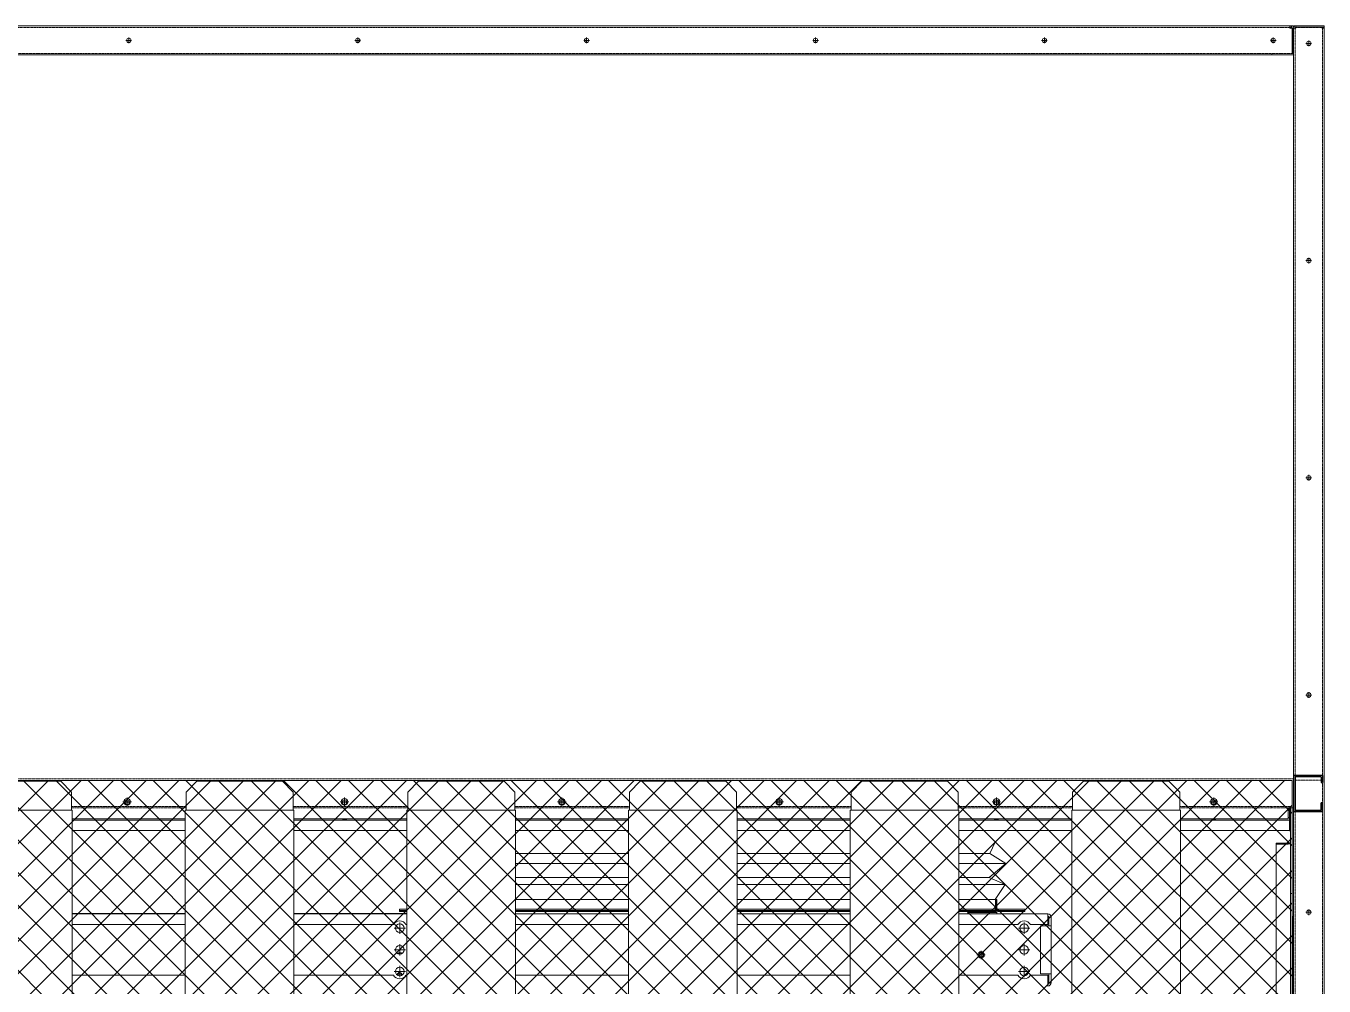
# Model space of a CAD drawing. Header units: millimetres. Extents: x -17070 to 42260, y -291348 to 33880.
# Drawn here: x 33685 to 35477, y 22541 to 23867 of the extents above; entities that cross this region are included whole.
import ezdxf

# ---------------------------------------------------------------- set-up
doc = ezdxf.new("R2010")
doc.units = ezdxf.units.MM
for name, pattern in [('CENTER', [2, 1.25, -0.25, 0.25, -0.25]), ('HIDDEN', [0.375, 0.25, -0.125]), ('HIDDENX2', [0.75, 0.5, -0.25])]:
    doc.linetypes.add(name, pattern=pattern)
doc.layers.add('center', color=1, linetype='CENTER')
doc.layers.add('HIDD', color=2, linetype='HIDDENX2')

# ---------------------------------------------------------------- blocks, each defined once
blk = doc.blocks.new('3753456')
at = {"color": 0, "lineweight": 5}
for p, q in [((337590.2, 91235.5), (337597.8, 91251)), ((337612.3, 91221.4), (337590.2, 91235.5)), ((337589.4, 91202.2), (337612.3, 91221.4)), ((337611.6, 91192.6), (337589.4, 91202.2)), ((337597.8, 91172), (337611.6, 91192.6))]:
    blk.add_line(p, q, dxfattribs=at)
blk = doc.blocks.new('435')
for p, q in [((-131382, 21088.8), (-131342, 21088.8)), ((-131382, 21088.8), (-131382, 21078.8)), ((-131380, 21078.8), (-131382, 21078.8)), ((-131380, 21086.8), (-131344, 21086.8)), ((-131380, 21086.8), (-131380, 21078.8)), ((-131344, 21086.8), (-131344, 21040.8)), ((-131342, 21088.8), (-131342, 21038.8)), ((-131342, 21088.8), (-131342, 21038.8)), ((-131382, 21038.8), (-131382, 21050.8)), ((-131382, 21050.8), (-131380, 21050.8)), ((-131342, 21038.8), (-131382, 21038.8)), ((-131380, 21040.8), (-131380, 21050.8)), ((-131344, 21040.8), (-131380, 21040.8))]:
    blk.add_line(p, q)
blk = doc.blocks.new('2')
at = {"lineweight": 5}
h = blk.add_hatch(dxfattribs=at)
h.set_pattern_fill('ANSI37', scale=10)
h.set_pattern_definition([(45, (-1294795.438, -412330.485), (-22.4506403, 22.4506403), []), (135, (-1294795.438, -412330.485), (-22.4506403, -22.4506403), [])])
h.paths.add_polyline_path([(32221.1, 22825.4), (32221.1, 20755.4), (35433.1, 20755.4), (35433.1, 22825.4)])
at = {"color": 7, "lineweight": 20, "ltscale": 0.280701}
for p, q in [((32224.2, 23867.4), (35430, 23867.4)), ((35430, 23864.3), (35430, 23867.4)), ((35430, 23864.3), (35433.1, 23864.3)), ((35430.2, 23867.4), (35430.1, 23867.4)), ((35430.2, 23867.4), (35430.2, 23867.4)), ((35431.1, 23865.3), (35431.1, 23864.3)), ((35433.1, 23830.5), (35433.1, 23864.3)), ((35433.1, 23864), (35433.6, 23864)), ((35433.6, 23864), (35433.6, 23829.4)), ((35435.1, 23864.3), (35438.2, 23864.3)), ((35435.1, 20822.5), (35435.1, 23864.3)), ((35435.1, 23864.1), (35435.1, 23864)), ((35435.1, 23864), (35435.1, 23864)), ((35435.1, 23864), (35435.1, 23864)), ((35437.2, 23865.4), (35438.2, 23865.4)), ((35438.2, 23867.4), (35438.2, 23864.3)), ((35477.1, 23867.4), (35438.2, 23867.4)), ((35477.1, 23865.8), (35438.2, 23865.8)), ((35477.1, 23864.3), (35474, 23864.3)), ((35477.1, 23864.3), (35477.1, 23867.4)), ((35477.1, 20822.5), (35477.1, 23864.3)), ((33823.2, 23847.4), (33831, 23847.4)), ((33827.1, 23851.3), (33827.1, 23843.5)), ((34139.2, 23847.4), (34147, 23847.4)), ((34143.1, 23851.3), (34143.1, 23843.5)), ((34455.2, 23847.4), (34463, 23847.4)), ((34459.1, 23851.3), (34459.1, 23843.5)), ((34771.2, 23847.4), (34779, 23847.4)), ((34775.1, 23851.3), (34775.1, 23843.5)), ((35087.2, 23847.4), (35095, 23847.4)), ((35091.1, 23851.3), (35091.1, 23843.5)), ((35403.2, 23847.4), (35411, 23847.4)), ((35407.1, 23851.3), (35407.1, 23843.5)), ((35452.2, 23843.4), (35460, 23843.4)), ((35456.1, 23847.3), (35456.1, 23839.5)), ((32221.1, 23827.4), (35433.1, 23827.4)), ((35452.2, 23543.4), (35460, 23543.4)), ((35456.1, 23547.3), (35456.1, 23539.5)), ((35435.1, 23480.8), (35435.1, 23480.8)), ((35435.1, 23480.8), (35435.1, 23480.8)), ((35435.1, 23472.7), (35435.1, 23472.6)), ((35435.1, 23472.6), (35435.1, 23472.6)), ((35452.2, 23243.4), (35460, 23243.4)), ((35456.1, 23247.3), (35456.1, 23239.5)), ((35452.2, 22943.4), (35460, 22943.4)), ((35456.1, 22947.3), (35456.1, 22939.5)), ((33819, 22795.9), (33830.7, 22795.9)), ((33821, 22795.4), (33828.8, 22795.4)), ((33824.9, 22801.8), (33824.9, 22790.1)), ((34119, 22795.9), (34130.7, 22795.9)), ((34121, 22795.4), (34128.8, 22795.4)), ((34124.9, 22801.8), (34124.9, 22790.1)), ((34419, 22795.9), (34430.7, 22795.9)), ((34421, 22795.4), (34428.8, 22795.4)), ((34424.9, 22801.8), (34424.9, 22790.1)), ((34719, 22795.9), (34730.7, 22795.9)), ((34721, 22795.4), (34728.8, 22795.4)), ((34724.9, 22801.8), (34724.9, 22790.1)), ((35019, 22795.9), (35030.7, 22795.9)), ((35021, 22795.4), (35028.8, 22795.4)), ((35024.9, 22801.8), (35024.9, 22790.1)), ((35319, 22795.9), (35330.7, 22795.9)), ((35321, 22795.4), (35328.8, 22795.4)), ((35324.9, 22801.8), (35324.9, 22790.1)), ((35427.8, 22787.4), (35427.8, 22772.4)), ((35429.3, 22756), (35429.3, 22787.4)), ((35430.9, 22787.4), (35430.9, 22750.8)), ((33905.1, 22772.4), (33749.1, 22772.4)), ((33749.1, 22770.6), (33905.1, 22770.6)), ((34211.1, 22772.4), (34055.1, 22772.4)), ((34055.1, 22770.6), (34211.1, 22770.6)), ((34517.1, 22772.4), (34361.1, 22772.4)), ((34361.1, 22770.6), (34517.1, 22770.6)), ((34823.1, 22772.4), (34667.1, 22772.4)), ((34667.1, 22770.6), (34823.1, 22770.6)), ((35129.1, 22772.4), (34973.1, 22772.4)), ((34973.1, 22770.6), (35129.1, 22770.6)), ((35427.8, 22772.4), (35279.1, 22772.4)), ((35279.1, 22770.6), (35429.3, 22770.6)), ((35427.8, 22774.4), (35430.9, 22774.4)), ((33905.1, 22756.1), (33749.1, 22756.1)), ((34211.1, 22756.1), (34055.1, 22756.1)), ((34517.1, 22756.1), (34361.1, 22756.1)), ((34823.1, 22756.1), (34667.1, 22756.1)), ((35129.1, 22756.1), (34973.1, 22756.1)), ((35429.3, 22756.1), (35279.1, 22756.1)), ((35430.9, 22756), (35429.3, 22756)), ((35430.9, 22750.8), (35430.9, 22738.8)), ((35410.9, 22737.3), (35410.9, 22738.7)), ((35410.9, 22738.7), (35427.4, 22738.7)), ((35410.9, 22737.3), (35427.4, 22737.3)), ((35410.9, 21976), (35410.9, 22737.3)), ((35430.9, 22738.8), (35428, 22738.8)), ((35430.9, 22738.8), (35430.9, 22041.4)), ((35430.9, 22669.4), (35431.6, 22669.4)), ((34517.1, 22661), (34361.1, 22661)), ((34823.1, 22661), (34667.1, 22661)), ((35023.6, 22661), (34973.1, 22661)), ((35023.6, 22661), (35023.6, 22646)), ((35024, 22661), (35025.6, 22661)), ((35024, 22661), (35024, 22649.1)), ((35025.6, 22661), (35025.6, 22649.1)), ((33905.1, 22641.6), (33749.1, 22641.6)), ((33905.1, 22641.4), (33749.1, 22641.4)), ((34211.1, 22641.6), (34055.1, 22641.6)), ((34211.1, 22641.4), (34055.1, 22641.4)), ((34200.6, 22644.4), (34200.6, 22647.6)), ((34211.1, 22647.6), (34200.6, 22647.6)), ((34211.1, 22646), (34200.6, 22646)), ((34211.1, 22644.4), (34200.6, 22644.4)), ((34517.1, 22647.6), (34361.1, 22647.6)), ((34361.1, 22646), (34517.1, 22646)), ((34361.1, 22644.4), (34517.1, 22644.4)), ((34517.1, 22641.4), (34361.1, 22641.4)), ((34823.1, 22647.6), (34667.1, 22647.6)), ((34667.1, 22646), (34823.1, 22646)), ((34667.1, 22644.4), (34823.1, 22644.4)), ((34823.1, 22641.4), (34667.1, 22641.4)), ((35023.6, 22647.6), (34973.1, 22647.6)), ((34973.1, 22646), (35024, 22646)), ((34973.1, 22644.4), (35024, 22644.4)), ((35095.9, 22641.4), (34973.1, 22641.4)), ((34985.6, 22643.2), (35022.8, 22643.2)), ((34985.6, 22643.2), (34985.6, 22641.4)), ((35025.6, 22643.2), (35022.8, 22643.2)), ((35024, 22643.2), (35024, 22646)), ((35024, 22643.2), (35025.6, 22643.2)), ((35025.6, 22643.2), (35025.6, 22641.4)), ((35026.8, 22646), (35064, 22646)), ((35026.8, 22644.4), (35064, 22644.4)), ((35064, 22647.6), (35027.1, 22647.6)), ((35064, 22646), (35027.1, 22646)), ((35064, 22647.6), (35064, 22644.4)), ((35095.9, 22641.4), (35095.9, 22626.4)), ((35095.9, 22636.2), (35097.4, 22636.2)), ((35100.6, 22636.7), (35097.4, 22636.7)), ((35097.4, 22624.4), (35097.4, 22636.7)), ((35100.6, 22636.7), (35100.6, 22624.4)), ((35435.1, 22637.6), (35433.1, 22637.6)), ((35433.5, 22260), (35433.5, 22637.6)), ((35452.2, 22643.4), (35460, 22643.4)), ((35456.1, 22647.3), (35456.1, 22639.5)), ((33749.1, 22626.4), (33905.1, 22626.4)), ((34055.1, 22626.4), (34192.5, 22626.4)), ((34193.3, 22621.4), (34208.9, 22621.4)), ((34201.1, 22629.2), (34201.1, 22613.6)), ((34209.8, 22626.4), (34211.1, 22626.4)), ((34361.1, 22626.4), (34517.1, 22626.4)), ((34667.1, 22626.4), (34823.1, 22626.4)), ((34973.1, 22626.4), (35054.5, 22626.4)), ((35055.3, 22621.4), (35070.9, 22621.4)), ((35063.1, 22629.2), (35063.1, 22613.6)), ((35071.8, 22626.4), (35095.9, 22626.4)), ((35085.6, 22558.4), (35085.6, 22624.4)), ((35085.6, 22624.4), (35095.4, 22624.4)), ((35095.4, 22624.4), (35100.6, 22624.4)), ((35100.6, 22624.4), (35100.6, 22546.1)), ((35100.6, 22624.4), (35100.6, 22624.4)), ((34201.1, 22599.2), (34201.1, 22583.6)), ((35063.1, 22599.2), (35063.1, 22583.6)), ((34193.3, 22591.4), (34208.9, 22591.4)), ((34997.8, 22584.4), (35009.5, 22584.4)), ((35003.6, 22590.3), (35003.6, 22578.6)), ((35055.3, 22591.4), (35070.9, 22591.4)), ((34201.1, 22569.2), (34201.1, 22553.6)), ((35063.1, 22569.2), (35063.1, 22553.6)), ((33905.1, 22556.4), (33749.1, 22556.4)), ((34192.5, 22556.4), (34055.1, 22556.4)), ((34193.3, 22561.4), (34208.9, 22561.4)), ((34211.1, 22556.4), (34209.8, 22556.4)), ((34517.1, 22556.4), (34361.1, 22556.4)), ((34823.1, 22556.4), (34667.1, 22556.4)), ((35054.5, 22556.4), (34973.1, 22556.4)), ((35055.3, 22561.4), (35070.9, 22561.4)), ((35095.9, 22556.4), (35071.8, 22556.4)), ((35095.4, 22558.4), (35085.6, 22558.4)), ((35095.4, 22558.4), (35100.6, 22558.4)), ((35095.9, 22556.4), (35095.9, 22546.6)), ((35095.9, 22546.6), (35095.9, 22541.4)), ((35095.9, 22546.6), (35097.4, 22546.6)), ((35100.6, 22558.4), (35097.4, 22558.4)), ((35097.4, 22546.1), (35097.4, 22558.4)), ((35100.6, 22546.1), (35097.4, 22546.1))]:
    blk.add_line(p, q, dxfattribs=at)
at = {"lineweight": 20}
for p, q in [((32221.1, 22825.4), (35433.1, 22825.4)), ((33615.1, 22824.4), (33733.1, 22824.4)), ((33748.1, 22809.4), (33733.1, 22824.4)), ((33906.1, 22809.4), (33921.1, 22824.4)), ((33921.1, 22824.4), (34039.1, 22824.4)), ((34054.1, 22809.4), (34039.1, 22824.4)), ((34212.1, 22809.4), (34227.1, 22824.4)), ((34227.1, 22824.4), (34345.1, 22824.4)), ((34360.1, 22809.4), (34345.1, 22824.4)), ((34518.1, 22809.4), (34533.1, 22824.4)), ((34533.1, 22824.4), (34651.1, 22824.4)), ((34666.1, 22809.4), (34651.1, 22824.4)), ((34824.1, 22809.4), (34839.1, 22824.4)), ((34839.1, 22824.4), (34957.1, 22824.4)), ((34972.1, 22809.4), (34957.1, 22824.4)), ((35130.1, 22809.4), (35145.1, 22824.4)), ((35145.1, 22824.4), (35263.1, 22824.4)), ((35278.1, 22809.4), (35263.1, 22824.4)), ((35433.1, 22825.4), (35433.1, 20755.4)), ((33748.1, 22784.4), (33748.1, 22809.4)), ((33906.1, 22784.4), (33906.1, 22809.4)), ((34054.1, 22784.4), (34054.1, 22809.4)), ((34212.1, 22784.4), (34212.1, 22809.4)), ((34360.1, 22784.4), (34360.1, 22809.4)), ((34518.1, 22784.4), (34518.1, 22809.4)), ((34666.1, 22784.4), (34666.1, 22809.4)), ((34824.1, 22784.4), (34824.1, 22809.4)), ((34972.1, 22784.4), (34972.1, 22809.4)), ((35130.1, 22784.4), (35130.1, 22809.4)), ((35278.1, 22784.4), (35278.1, 22809.4)), ((33749.1, 22784.4), (33599.1, 22784.4)), ((33749.1, 20801.4), (33749.1, 22784.4)), ((33905.1, 20801.4), (33905.1, 22784.4)), ((34055.1, 22784.4), (33905.1, 22784.4)), ((34055.1, 20801.4), (34055.1, 22784.4)), ((34211.1, 20801.4), (34211.1, 22784.4)), ((34361.1, 22784.4), (34211.1, 22784.4)), ((34361.1, 20801.4), (34361.1, 22784.4)), ((34517.1, 20801.4), (34517.1, 22784.4)), ((34667.1, 22784.4), (34517.1, 22784.4)), ((34667.1, 20801.4), (34667.1, 22784.4)), ((34823.1, 20801.4), (34823.1, 22784.4)), ((34973.1, 22784.4), (34823.1, 22784.4)), ((34973.1, 20801.4), (34973.1, 22784.4)), ((35129.1, 20801.4), (35129.1, 22784.4)), ((35279.1, 22784.4), (35129.1, 22784.4)), ((35279.1, 20801.4), (35279.1, 22784.4)), ((35435.1, 20792.4), (35435.1, 22787.4))]:
    blk.add_line(p, q, dxfattribs=at)
at = {"color": 0, "lineweight": 20}
for p, q in [((34517.1, 22724.5), (34361.1, 22724.5)), ((34823.1, 22724.5), (34667.1, 22724.5)), ((35015.5, 22724.5), (34973.1, 22724.5)), ((34361.1, 22710.5), (34517.1, 22710.5)), ((34667.1, 22710.5), (34823.1, 22710.5)), ((34973.1, 22710.5), (35037.7, 22710.5)), ((34361.1, 22691.3), (34517.1, 22691.3)), ((34667.1, 22691.3), (34823.1, 22691.3)), ((34973.1, 22691.3), (35014.8, 22691.3)), ((34517.1, 22681.7), (34361.1, 22681.7)), ((34823.1, 22681.7), (34667.1, 22681.7)), ((35037, 22681.7), (34973.1, 22681.7))]:
    blk.add_line(p, q, dxfattribs=at)
at = {"color": 7, "lineweight": 20, "ltscale": 0.280701}
for centre, radius in [((33827.1, 23847.4), 3), ((34143.1, 23847.4), 3), ((34459.1, 23847.4), 3), ((34775.1, 23847.4), 3), ((35091.1, 23847.4), 3), ((35407.1, 23847.4), 3), ((35456.1, 23843.4), 3), ((35456.1, 23543.4), 3), ((35456.1, 23243.4), 3), ((35456.1, 22943.4), 3), ((33824.9, 22795.9), 4.5), ((33824.9, 22795.4), 3), ((34124.9, 22795.9), 4.5), ((34124.9, 22795.4), 3), ((34424.9, 22795.9), 4.5), ((34424.9, 22795.4), 3), ((34724.9, 22795.9), 4.5), ((34724.9, 22795.4), 3), ((35024.9, 22795.9), 4.5), ((35024.9, 22795.4), 3), ((35324.9, 22795.9), 4.5), ((35324.9, 22795.4), 3), ((35456.1, 22643.4), 3), ((34201.1, 22621.4), 6), ((35063.1, 22621.4), 6), ((34201.1, 22591.4), 6), ((35003.6, 22584.4), 4.5), ((35003.6, 22584.4), 3), ((35063.1, 22591.4), 6), ((34201.1, 22561.4), 6), ((35063.1, 22561.4), 6)]:
    blk.add_circle(centre, radius, dxfattribs=at)
at = {"color": 7, "lineweight": 20}
for centre in [(33827.1, 23847.4), (34143.1, 23847.4), (34459.1, 23847.4), (34775.1, 23847.4), (35091.1, 23847.4), (35407.1, 23847.4), (35456.1, 23843.4), (35456.1, 23543.4), (35456.1, 23243.4), (35456.1, 22943.4), (35456.1, 22643.4)]:
    blk.add_circle(centre, 3, dxfattribs=at)
at = {"color": 7, "lineweight": 20, "ltscale": 0.280701}
for centre, radius, start, end in [((35430, 23864.3), 3.1, 0, 90), ((35430, 23864.3), 1.5, 0, 90), ((35430.2, 23864), 3.4, 0, 90), ((35430.2, 23864), 1.4, 24.2172, 49.9948), ((35438.2, 23864.3), 3.1, 90, 180), ((35438.2, 23864.3), 1.5, 90, 180), ((35027.1, 22649.1), 3.1, 180, 270), ((35026.8, 22643.2), 2.8, 90, 180), ((35022.1, 22642.1), 3.97, 48.5624, 60.7225), ((35027.1, 22649.1), 1.5, 180, 270), ((35026.8, 22643.2), 1.2, 90, 180), ((35095.4, 22636.2), 5.2, 5.5181, 84.4823), ((35095.4, 22636.2), 2, 0, 75.5225), ((34201.1, 22621.4), 10, 29.9997, 150.0003), ((35063.1, 22621.4), 10, 29.9997, 150.0003), ((34201.1, 22561.4), 10, 210.0003, 329.9997), ((35063.1, 22561.4), 10, 210.0003, 329.9997), ((35095.4, 22546.6), 2, 284.4775, 0), ((35095.4, 22546.6), 5.2, 275.5177, 354.4827)]:
    blk.add_arc(centre, radius, start, end, dxfattribs=at)
at = {"color": 7, "lineweight": 20, "ltscale": 0.280701, "extrusion": (0, 0, -1)}
for centre, major_axis, ratio, start_param, end_param in [((34124.9, 22770.4), (3, 0), 0.681998, 3.252347, 4.712389), ((34124.9, 22769.2), (3, 0), 0.681998, 3.892713, 4.712389), ((34124.9, 22767.7), (4.5, 0), 0.681998, 4.340329, 5.084449), ((34124.9, 22770.4), (-3, 0), 0.681998, 1.570796, 3.030838), ((34124.9, 22769.2), (-3, 0), 0.681998, 1.570796, 2.390473), ((34424.9, 22770.4), (3, 0), 0.681998, 3.252347, 4.712389), ((34424.9, 22769.2), (3, 0), 0.681998, 3.892713, 4.712389), ((34424.9, 22767.7), (4.5, 0), 0.681998, 4.340329, 5.084449), ((34424.9, 22770.4), (-3, 0), 0.681998, 1.570796, 3.030838), ((34424.9, 22769.2), (-3, 0), 0.681998, 1.570796, 2.390473), ((34724.9, 22770.4), (3, 0), 0.681998, 3.252347, 4.712389), ((34724.9, 22769.2), (3, 0), 0.681998, 3.892713, 4.712389), ((34724.9, 22767.7), (4.5, 0), 0.681998, 4.340329, 5.084449), ((34724.9, 22770.4), (-3, 0), 0.681998, 1.570796, 3.030838), ((34724.9, 22769.2), (-3, 0), 0.681998, 1.570796, 2.390473), ((35024.9, 22770.4), (3, 0), 0.681998, 3.252347, 4.712389), ((35024.9, 22769.2), (3, 0), 0.681998, 3.892713, 4.712389), ((35024.9, 22767.7), (4.5, 0), 0.681998, 4.340329, 5.084449), ((35024.9, 22770.4), (-3, 0), 0.681998, 1.570796, 3.030838), ((35024.9, 22769.2), (-3, 0), 0.681998, 1.570796, 2.390473), ((35324.9, 22770.4), (3, 0), 0.681998, 3.252347, 4.712389), ((35324.9, 22769.2), (3, 0), 0.681998, 3.892713, 4.712389), ((35324.9, 22767.7), (4.5, 0), 0.681998, 4.340329, 5.084449), ((35324.9, 22770.4), (-3, 0), 0.681998, 1.570796, 3.030838), ((35324.9, 22769.2), (-3, 0), 0.681998, 1.570796, 2.390473), ((35427.4, 22739.7), (1.5, 0), 0.681998, 1.127886, 1.570796), ((35427.4, 22739.7), (3.5, 0), 0.681998, 0.397451, 1.570796), ((35431.6, 22668.2), (1.5, 0), 0.838671, 4.712389, 6.283185), ((35095.4, 22635.3), (-2, 0), 0.600899, 1.823477, 2.303446), ((34201.1, 22585.4), (-3, 0), 0.799325, 0.317912, 0.5), ((34201.1, 22589.3), (-4.5, 0), 0.799325, 4.062751, 5.362027), ((34201.1, 22587.3), (-3, 0), 0.799325, 5.681015, 5.870646), ((34201.1, 22585.4), (-3, 0), 0.799325, 0.5, 2.823881), ((34201.1, 22587.3), (-3, 0), 0.799325, 3.554132, 3.745782), ((34201.1, 22557.8), (-3, 0), 0.799325, 0.000029, 0.5), ((34201.1, 22557.8), (-3, 0), 0.799325, 4.804788, 6.283214), ((34201.1, 22561.7), (-4.5, 0), 0.799325, 4.062751, 5.362027), ((34201.1, 22559.7), (-3, 0), 0.799325, 3.554132, 5.870646), ((34201.1, 22557.8), (-3, 0), 0.799325, 0.5, 3.141622), ((34201.1, 22557.8), (-3, 0), 0.799325, 3.141622, 4.619963)]:
    blk.add_ellipse(centre, major_axis=major_axis, ratio=ratio, start_param=start_param, end_param=end_param, dxfattribs=at)
at = {"layer": 'center', "lineweight": 20}
for p, q in [((35477.1, 23867.4), (32177.1, 23867.4)), ((35435.1, 23867.4), (35435.1, 20792.6)), ((35477.1, 23867.4), (35477.1, 20667.4)), ((35435.1, 23827.4), (32219.1, 23827.4)), ((32219.1, 22827.4), (35435.1, 22827.4)), ((33906.1, 22787.4), (33748.1, 22787.4)), ((34212.1, 22787.4), (34054.1, 22787.4)), ((34518.1, 22787.4), (34360.1, 22787.4)), ((34824.1, 22787.4), (34666.1, 22787.4)), ((35130.1, 22787.4), (34972.1, 22787.4)), ((35435.1, 22787.4), (35278.1, 22787.4))]:
    blk.add_line(p, q, dxfattribs=at)
at = {"layer": 'HIDD', "linetype": 'HIDDEN', "lineweight": 20}
for p, q in [((35433.1, 23865.4), (32219.1, 23865.4)), ((35433.1, 23865.4), (35433.1, 23829.4)), ((35437.1, 23865.4), (35475.1, 23865.4)), ((35437.1, 23865.4), (35437.1, 22829.4)), ((35475.1, 23865.4), (35475.1, 22829.4)), ((35435.1, 23829.4), (32219.1, 23829.4)), ((35405.1, 23829.4), (35405.1, 23827.4)), ((35433.1, 22825.4), (32221.1, 22825.4)), ((35433.1, 22825.4), (35433.1, 22789.4)), ((35437.1, 22825.6), (35475.1, 22825.6)), ((35437.1, 22825.6), (35437.1, 20794.6)), ((35475.1, 22825.6), (35475.1, 20794.6)), ((33906.1, 22789.4), (33748.1, 22789.4)), ((34212.1, 22789.4), (34054.1, 22789.4)), ((34518.1, 22789.4), (34360.1, 22789.4)), ((34824.1, 22789.4), (34666.1, 22789.4)), ((35130.1, 22789.4), (34972.1, 22789.4)), ((35433.1, 22789.4), (35278.1, 22789.4)), ((35405.1, 22789.4), (35405.1, 22787.4))]:
    blk.add_line(p, q, dxfattribs=at)
at = {"lineweight": 20, "xscale": -1}
blk.add_blockref('435', (-95906.8, 1743.6), dxfattribs=at)
at = {"color": 0, "lineweight": 20}
blk.add_blockref('3753456', (-302574.6, -68510.9), dxfattribs=at)

msp = doc.modelspace()

# ---------------------------------------------------------------- block references
msp.add_blockref('2', (0, 0))

doc.saveas('drawing.dxf')
